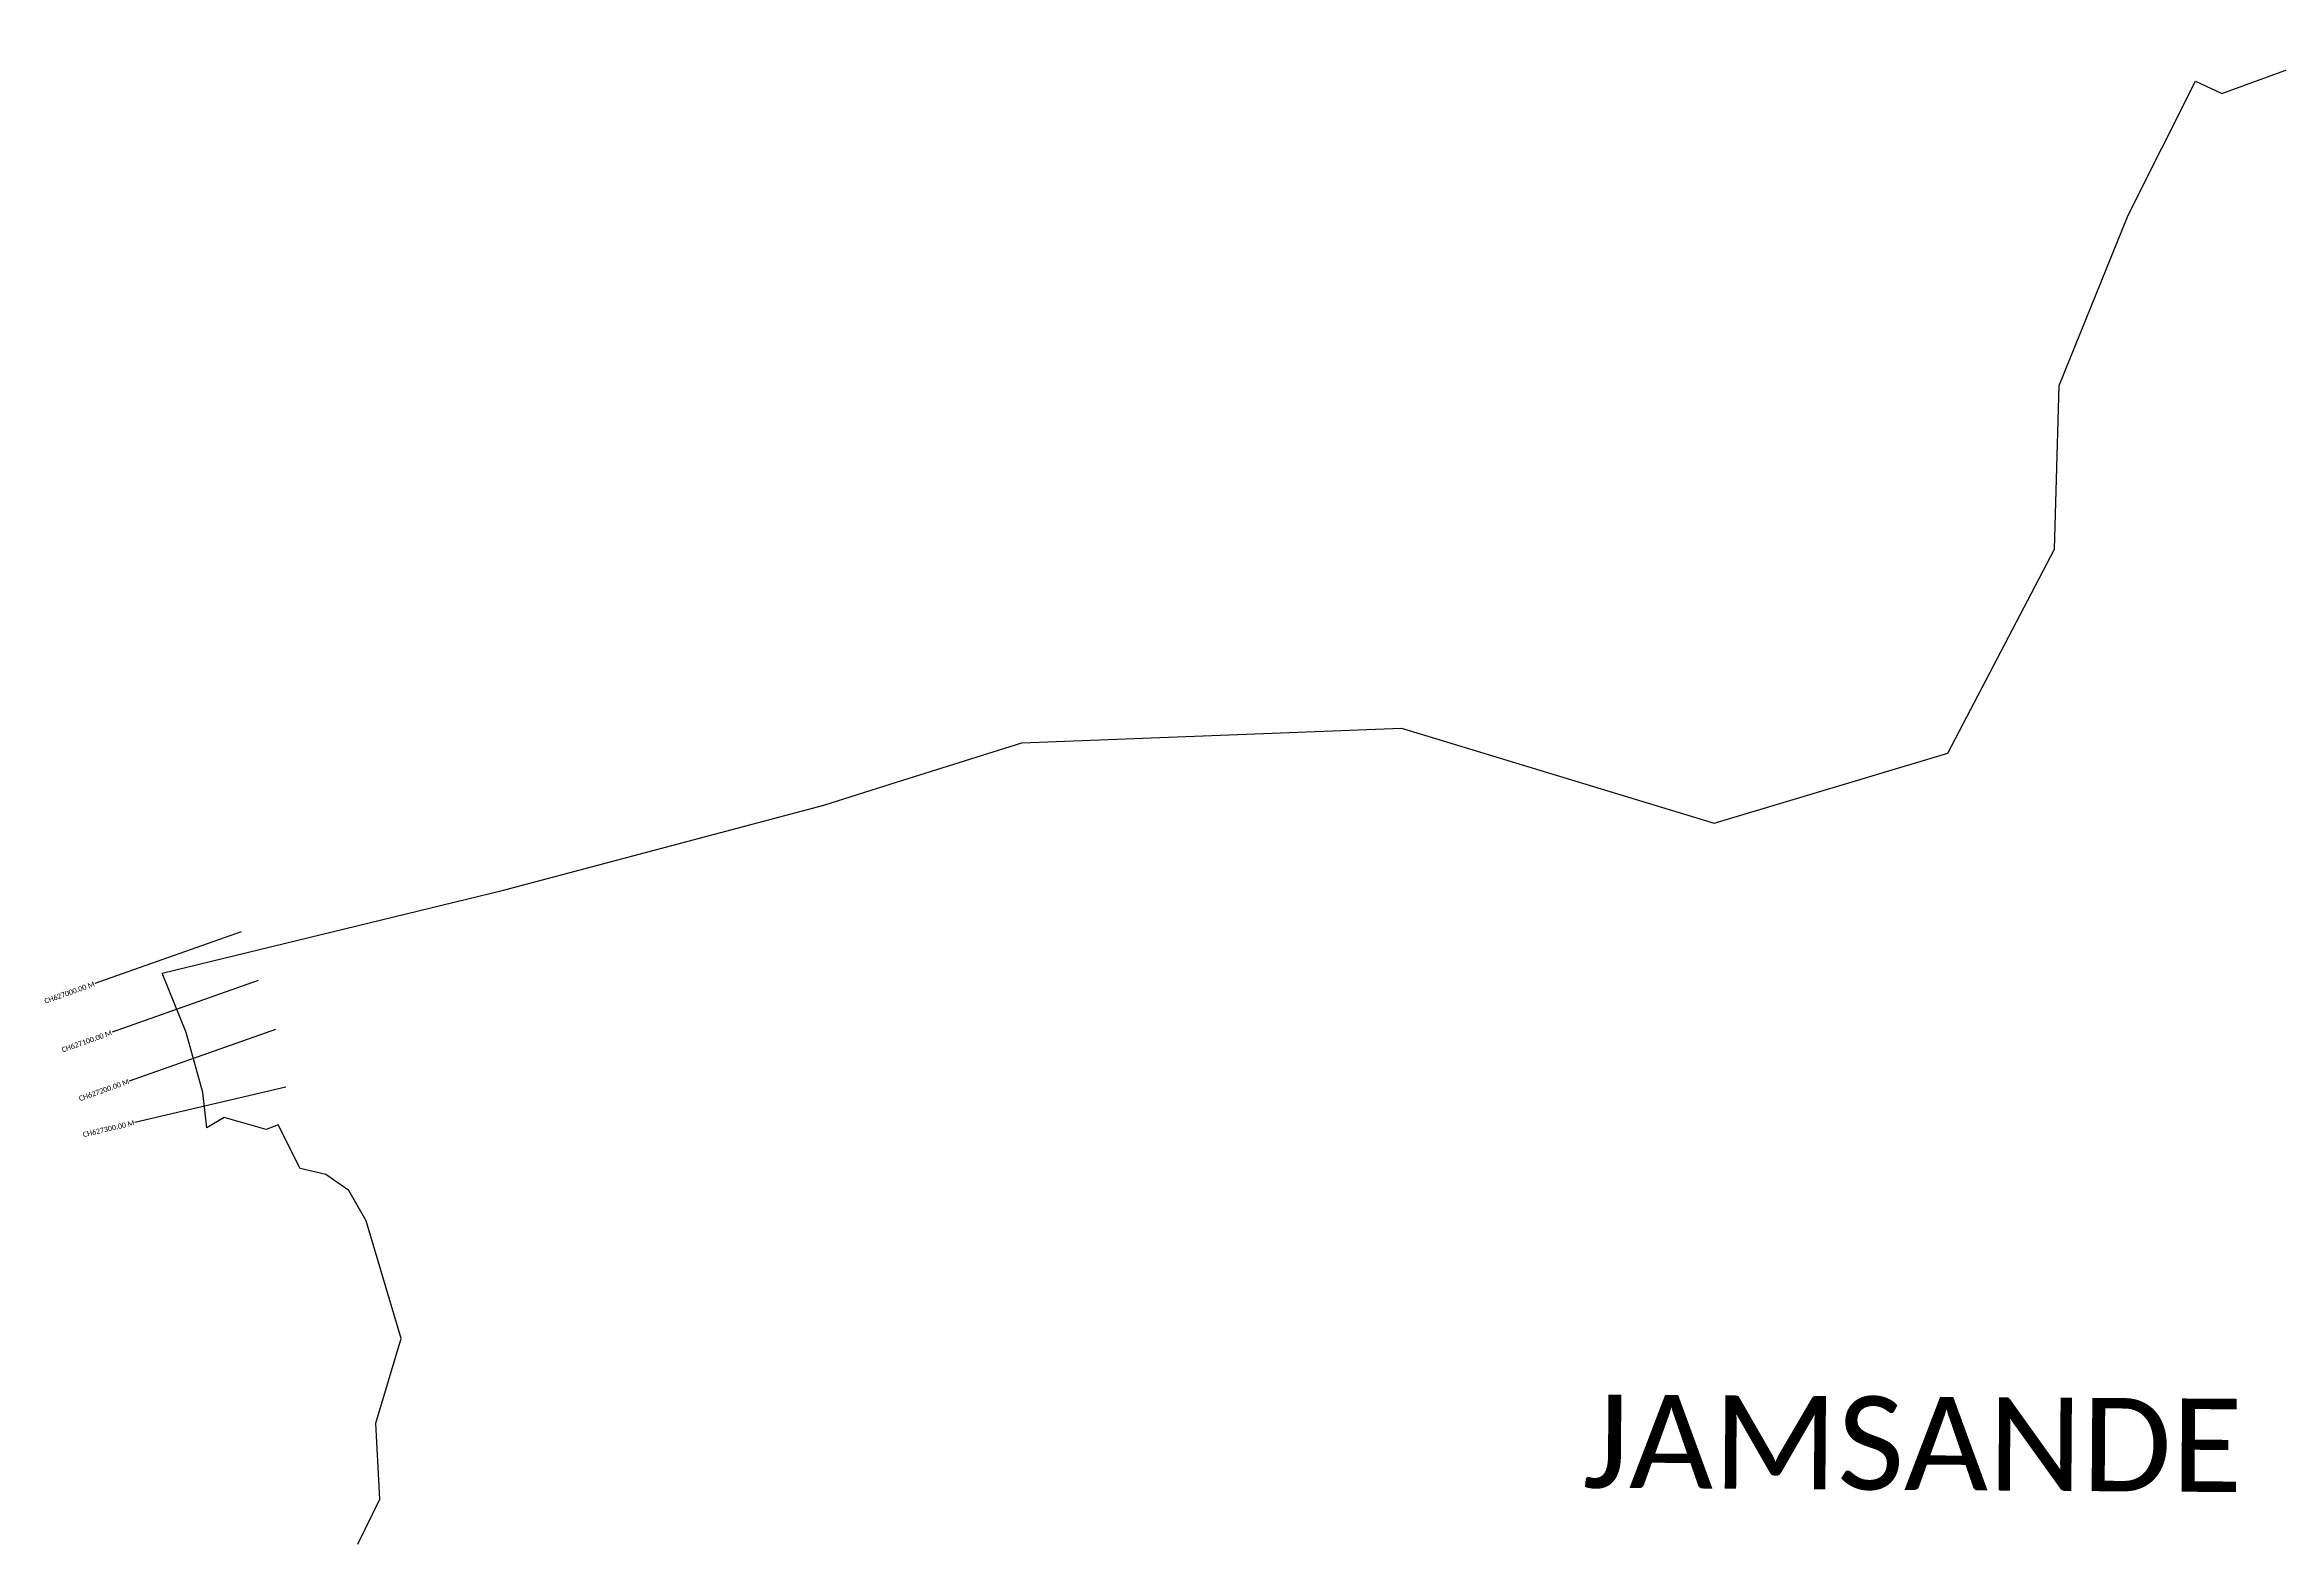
# Model space of a CAD drawing. Header units: metres. Extents: x 325507 to 333768, y 1808927 to 1815015.
# Drawn here: x 325756 to 330079, y 1811825 to 1814723 of the extents above; entities that cross this region are included whole.
import ezdxf
from ezdxf.enums import TextEntityAlignment as Align

# ---------------------------------------------------------------- set-up
doc = ezdxf.new("R2010")
doc.units = ezdxf.units.M
for name, color, linetype in [('CS', 134, 'Continuous'), ('CSMark', 6, 'Continuous'), ('village', 3, 'Continuous'), ('VILLAGE NAME', 250, 'Continuous')]:
    doc.layers.add(name, color=color, linetype=linetype)
doc.styles.add('Legend', font='calibri.ttf')

msp = doc.modelspace()

# ---------------------------------------------------------------- linework, layer by layer
at = {"layer": 'CS'}
for p, q in [((326135.8, 1813007.2), (325852.9, 1812907.2)), ((326169.1, 1812912.9), (325886.3, 1812812.9)), ((326202.4, 1812818.6), (325919.6, 1812718.6)), ((326222.4, 1812706.8), (325930.3, 1812638.3))]:
    msp.add_line(p, q, dxfattribs=at)
at = {"layer": 'village', "color": 3, "true_color": 0x00ff00}
msp.add_polyline3d([(326361.8, 1811823.1, 0), (326404.3, 1811909.8, 0), (326396.7, 1812057.2, 0), (326445.2, 1812220.5, 0), (326377.5, 1812448.6, 0), (326344.3, 1812506.8, 0), (326299.7, 1812538.2, 0), (326250.3, 1812549.6, 0), (326207.3, 1812634.3, 0), (326184.3, 1812624.9, 0), (326103.1, 1812648, 0), (326069.5, 1812627.9, 0), (326061.8, 1812696.2, 0), (326029.7, 1812812.5, 0), (325983.1, 1812927.6, 0), (326643.2, 1813087.6, 0), (327263, 1813252.2, 0), (327393.6, 1813293.3, 0), (327646.2, 1813372.9, 0), (328380.4, 1813401.2, 0), (328985.4, 1813217.6, 0), (329437.4, 1813352.9, 0), (329644, 1813747.1, 0), (329652.6, 1814064.1, 0), (329786.2, 1814393.1, 0), (329916.2, 1814652.2, 0), (329967.2, 1814628.3, 0), (330225.1, 1814722.8, 0)], dxfattribs=at)

# ---------------------------------------------------------------- texts
at = {"layer": 'CSMark', "style": 'Legend'}
for s, rotation, p in [('CH627000.00 M', 19.4727, (325852, 1812906.9)), ('CH627100.00 M', 19.4727, (325885.3, 1812812.6)), ('CH627200.00 M', 19.4727, (325918.7, 1812718.3)), ('CH627300.00 M', 13.1872, (325929.3, 1812638.1))]:
    msp.add_text(s, height=10, rotation=rotation, dxfattribs=at).set_placement(p, align=Align.MIDDLE_RIGHT)
at = {"layer": 'VILLAGE NAME', "insert": (328732, 1812112.6), "char_height": 180.345, "attachment_point": 1, "rotation": 359.6139}
msp.add_mtext_dynamic_manual_height_columns('{\\fCalibri|b0|i0|c0|p34;JAMSANDE}', width=1779.605, gutter_width=901.7, heights=[0], dxfattribs=at)

doc.saveas('drawing.dxf')
